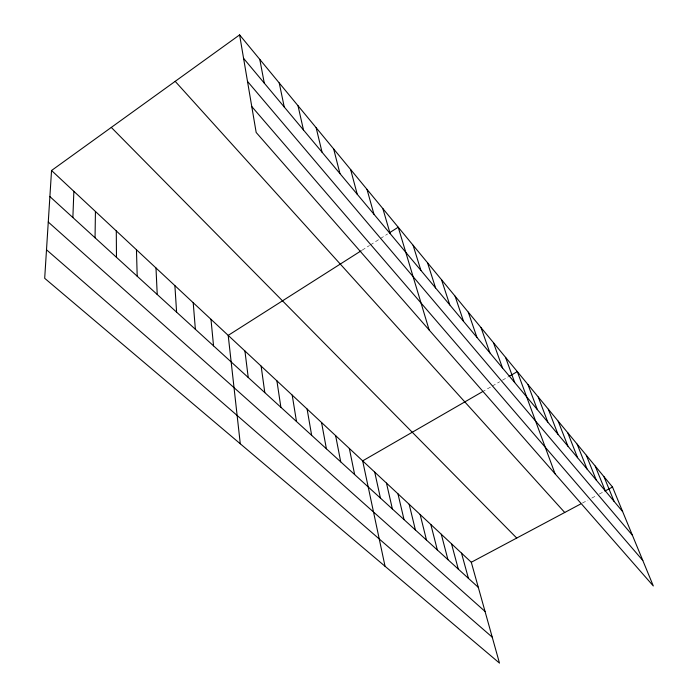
<?xml version="1.0" encoding="UTF-8"?>
<svg xmlns="http://www.w3.org/2000/svg" width="698" height="698" viewBox="0 0 698 698"><rect width="100%" height="100%" fill="white"/><g stroke="black" fill="none" stroke-linecap="round" stroke-linejoin="round"><path stroke-width="0.52" stroke-dasharray="3.49 2.62" d="M362.149 250.163L369.504 245.487M370.42 244.902L378.7 239.632M380.471 238.507L387.573 233.987M482.152 391.901L491.366 386.587M492.282 386.055L499.646 381.806M502.438 380.201L508.013 376.981M582.394 503.075L588.013 500.082M591.764 498.084L596.45 495.589M599.285 494.079L604.006 491.567"/><path stroke-width="1.05" d="M95.05 237.782L95.434 211.459M72.871 217.549L73.866 191.331M51.547 170.504L44.689 278.301L499.48 663.1L471.29 562.256L51.547 170.504L239.597 34.9L612.512 487.03L653.311 585.962L256.175 132.472L239.597 34.9M361.224 250.748L228.202 335.38L240.286 443.797M389.344 232.862L398.218 227.216L429.148 329.988M482.152 391.901L362.663 460.872L385.043 566.27M508.947 376.44L517.314 371.615L555.041 473.741M471.29 562.256L580.518 504.069M604.948 491.06L612.512 487.03M46.504 249.788L492.23 637.161M48.267 222.051L485.031 611.431M49.89 196.583L478.305 587.358M111.296 127.42L516.729 538.053M175.189 81.343L564.726 512.489M251.769 106.541L642.797 560.459M247.493 81.396L632.371 535.2M243.593 58.388L622.642 511.599M603.979 476.69L614.057 501.33M595.246 466.098L605.262 490.816M586.303 455.262L596.258 480.058M577.15 444.164L587.035 469.03M567.779 432.804L577.586 457.731M558.182 421.164L567.902 446.144M548.34 409.237L557.964 434.269M538.254 397.005L547.782 422.089M527.915 384.467L537.329 409.604M505.561 357.367L514.723 382.565M493.486 342.718L502.49 367.942M481.053 327.65L489.9 352.891M468.262 312.137L476.926 337.378M455.087 296.161L463.568 321.403M441.511 279.706L449.782 304.921M427.525 262.745L435.569 287.934M413.094 245.26L420.903 270.396M382.862 208.597L390.121 233.586M367 189.367L373.954 214.26M461.509 553.13L468.419 578.337M451.51 543.794L458.298 569.106M350.614 169.492L357.236 194.271M441.284 534.249L447.942 559.665M430.823 524.486L437.349 549.998M333.67 148.953L339.943 173.584M420.126 514.505L426.504 540.104M409.168 504.279L415.406 529.983M316.15 127.708L322.031 152.173M397.956 493.809L404.029 519.609M386.474 483.095L392.381 508.973M298.011 105.721L303.482 129.994M374.713 472.118L380.436 498.084M279.235 82.957L284.243 106.995M349.332 448.43L354.645 474.561M335.633 435.648L340.711 461.849M259.778 59.365L264.298 83.141M321.56 422.508L326.394 448.788M307.094 409.002L311.657 435.351M292.209 395.112L296.493 421.522M276.897 380.829L280.884 407.283M261.139 366.118L264.804 392.616M244.919 350.981L248.235 377.505M210.979 319.3L213.544 345.859M193.215 302.723L195.37 329.281M174.893 285.622L176.603 312.172M155.986 267.971L157.225 294.486M136.459 249.753L137.192 276.216M116.287 230.925L116.479 257.326"/></g></svg>
